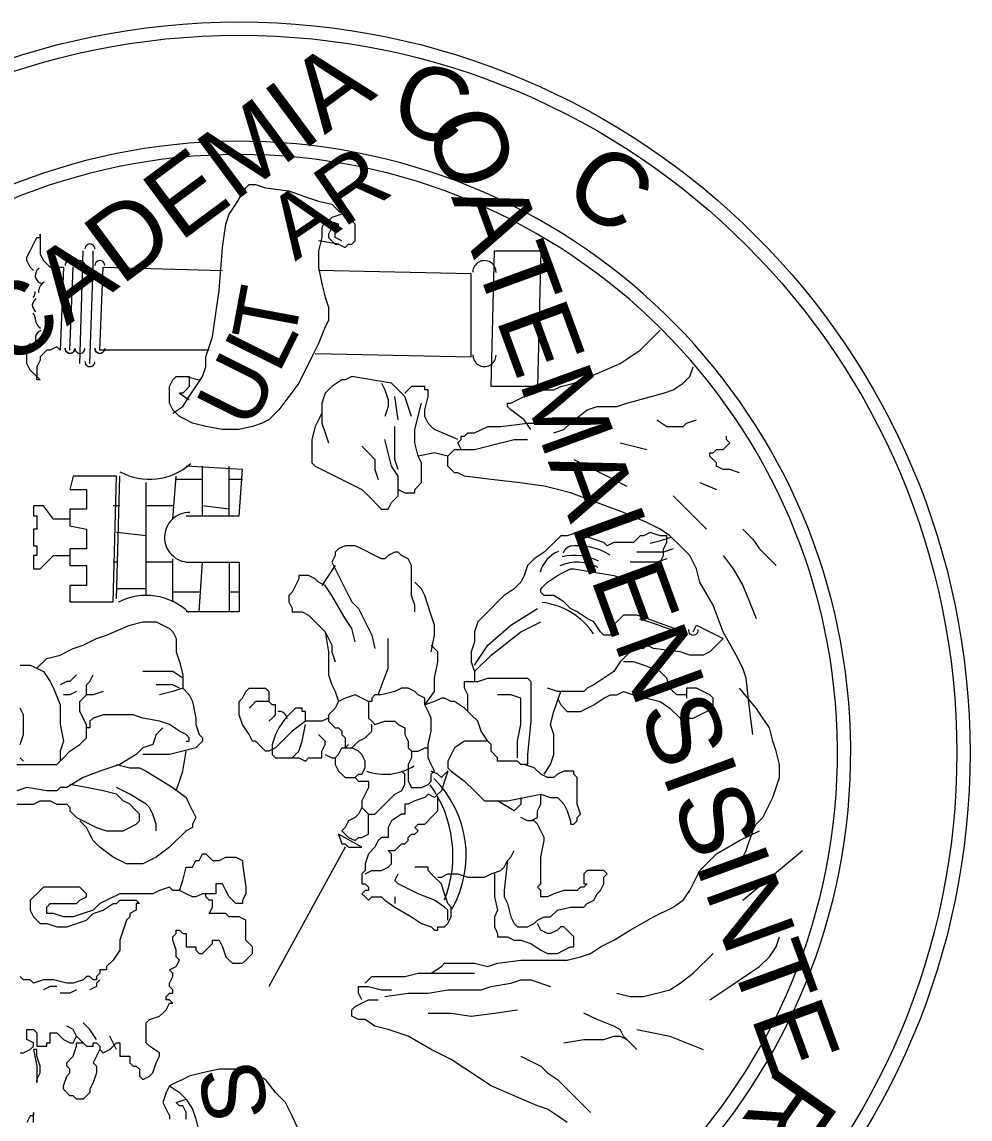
# Model space of a CAD drawing. Header units: millimetres. Extents: x 1.9 to 43.8, y 1.5 to 30.
# Drawn here: x 39.951 to 40.86, y 2.183 to 3.234 of the extents above; entities that cross this region are included whole.
import ezdxf

# ---------------------------------------------------------------- set-up
doc = ezdxf.new("R2010")
doc.units = ezdxf.units.MM
doc.layers.add('PDF_0.2', color=7, linetype='Continuous')
doc.layers.add('PDF_Text', color=7, linetype='Continuous')
doc.styles.add('PDF TimesNewRomanPSMT', font='arial.ttf')

msp = doc.modelspace()

# ---------------------------------------------------------------- linework, layer by layer
at = {"layer": 'PDF_0.2', "lineweight": 9}
for points in [[(40.0959, 2.8597), (40.1054, 2.8661), (40.1117, 2.8756), (40.1181, 2.8851), (40.1244, 2.8947), (40.1276, 2.9042), (40.1276, 2.9137), (40.134, 2.9328), (40.1371, 2.955), (40.1403, 2.9772), (40.1435, 3.0185), (40.1467, 3.0407), (40.1498, 3.0502), (40.1562, 3.0598), (40.1657, 3.0756), (40.1689, 3.0788), (40.1752, 3.0788), (40.1848, 3.0756), (40.207, 3.0725), (40.226, 3.0661), (40.2356, 3.0629), (40.2483, 3.0598), (40.2546, 3.0534), (40.2641, 3.0471)], [(40.2578, 3.0248), (40.2514, 3.028), (40.2514, 3.0312), (40.2514, 3.0344), (40.2546, 3.0375), (40.2546, 3.0407), (40.2514, 3.0407), (40.2483, 3.0375), (40.2451, 3.0312), (40.2451, 3.028), (40.2483, 3.0248), (40.2514, 3.0217), (40.2546, 3.0217), (40.261, 3.0185), (40.2641, 3.0217), (40.2673, 3.0217), (40.2705, 3.0248), (40.2705, 3.0312), (40.2705, 3.0344), (40.2705, 3.0375), (40.2705, 3.0407), (40.2673, 3.0439), (40.2641, 3.0471), (40.261, 3.0502), (40.2578, 3.0502), (40.2483, 3.0471), (40.2451, 3.0439), (40.2419, 3.0439), (40.2387, 3.0375), (40.2387, 3.028), (40.2356, 3.0153), (40.2356, 2.9994), (40.2387, 2.9836), (40.2419, 2.9709), (40.2451, 2.9613), (40.2451, 2.955), (40.2451, 2.9486), (40.2419, 2.9423), (40.2356, 2.9264), (40.2292, 2.9137), (40.2165, 2.8883), (40.207, 2.8756), (40.1975, 2.8629), (40.1879, 2.8534), (40.1816, 2.8502), (40.1721, 2.847), (40.1594, 2.8439), (40.1435, 2.8439), (40.1276, 2.847), (40.1149, 2.8502), (40.1086, 2.8534), (40.1022, 2.8566), (40.0959, 2.8629), (40.0927, 2.8693), (40.0927, 2.8756), (40.0927, 2.8851), (40.0959, 2.8915), (40.099, 2.8947), (40.1022, 2.8947), (40.1054, 2.8947), (40.1117, 2.8947), (40.1117, 2.8915), (40.1117, 2.8883), (40.1117, 2.8851), (40.1086, 2.882), (40.1054, 2.8788), (40.1022, 2.8788), (40.1117, 2.8724)], [(39.9625, 2.9963), (39.9593, 2.9994), (39.9562, 3.0058), (39.9562, 3.009), (39.9593, 3.0153), (39.9625, 3.0217), (39.9657, 3.028), (39.9689, 3.028), (39.9689, 3.0312), (39.9689, 3.028), (39.9689, 3.0217), (39.9689, 3.0153), (39.9689, 3.0121), (39.972, 3.0058), (39.9752, 3.0026), (39.9784, 2.9994), (39.9847, 2.9994), (39.9911, 2.9994), (39.9879, 2.9201), (39.9847, 2.9232), (39.9784, 2.9201), (39.9752, 2.9201), (39.9689, 2.9137), (39.9689, 2.9105), (39.9657, 2.9042), (39.9657, 2.901), (39.9657, 2.8947), (39.9689, 2.8915), (39.9657, 2.8915), (39.9657, 2.8947), (39.9593, 2.901), (39.9562, 2.9074), (39.9562, 2.9137), (39.9562, 2.9169), (39.9562, 2.9232), (39.9593, 2.9264)], [(40.2546, 3.0217), (40.2356, 3.0248)], [(40.007, 2.9074), (40.0101, 3.0153)], [(40.0197, 2.9899), (40.0197, 3.0153)], [(39.9974, 2.9201), (40.0006, 2.9994)], [(40.0165, 2.9074), (40.0197, 2.9994)], [(40.1308, 2.9201), (40.026, 2.9201), (40.0292, 2.9994), (40.1435, 2.9963)], [(40.2324, 2.9169), (40.3816, 2.9137), (40.3816, 2.9931), (40.2356, 2.9963)], [(40.4388, 2.8439), (40.4324, 2.8534), (40.4197, 2.8629), (40.4166, 2.8661), (40.4166, 2.8693), (40.4197, 2.8693), (40.4324, 2.8756), (40.4451, 2.882), (40.4483, 2.882), (40.4547, 2.882), (40.461, 2.882), (40.4674, 2.8851), (40.4801, 2.8883), (40.5023, 2.8978), (40.5245, 2.9074), (40.534, 2.9137), (40.5436, 2.9201), (40.5531, 2.9296), (40.5626, 2.9391)], [(40.461, 2.8407), (40.4705, 2.8439), (40.4769, 2.8502), (40.4928, 2.8629), (40.5023, 2.8661), (40.5118, 2.8661), (40.5213, 2.8661), (40.5309, 2.8693), (40.5658, 2.8788), (40.5753, 2.882), (40.5848, 2.8883), (40.5912, 2.8947), (40.5944, 2.9042)], [(40.1086, 2.8947), (40.1213, 2.8915)], [(40.3245, 2.8566), (40.3213, 2.8661), (40.3181, 2.8756), (40.3118, 2.882), (40.3086, 2.8851), (40.3054, 2.8883), (40.2673, 2.8947), (40.261, 2.8915), (40.2578, 2.8915), (40.2483, 2.8851), (40.2419, 2.8788), (40.2387, 2.8693), (40.2387, 2.8597), (40.2387, 2.8502), (40.2419, 2.8407), (40.2451, 2.8312)], [(40.2959, 2.8883), (40.2991, 2.882), (40.3022, 2.8724), (40.3022, 2.8661), (40.2991, 2.8566)], [(40.3689, 2.8343), (40.3467, 2.8439), (40.3435, 2.847), (40.3404, 2.8502), (40.3372, 2.8566), (40.3372, 2.8629), (40.3404, 2.8756), (40.3404, 2.882), (40.3372, 2.882), (40.3372, 2.8851), (40.334, 2.8851), (40.3308, 2.8851), (40.3245, 2.8851), (40.3213, 2.882), (40.3181, 2.8788)], [(40.3118, 2.8534), (40.3086, 2.8756)], [(40.3118, 2.7867), (40.3181, 2.7835), (40.3213, 2.7835), (40.3245, 2.7835), (40.3276, 2.7835), (40.3276, 2.7867), (40.334, 2.7931), (40.334, 2.7994), (40.334, 2.8058), (40.334, 2.8121), (40.3308, 2.8185), (40.3276, 2.8312), (40.3276, 2.8375), (40.3276, 2.8439), (40.334, 2.8693)], [(40.2387, 2.8597), (40.2324, 2.847), (40.2292, 2.8343), (40.2292, 2.828), (40.2292, 2.8185), (40.2292, 2.8121), (40.2324, 2.8089), (40.2768, 2.7867), (40.2832, 2.7804), (40.2864, 2.7772), (40.2927, 2.7708), (40.2959, 2.7677), (40.2991, 2.7677), (40.3022, 2.7677), (40.3054, 2.774), (40.3118, 2.7804), (40.3118, 2.7867), (40.3118, 2.7931), (40.3118, 2.7994), (40.3054, 2.8089), (40.3022, 2.8216), (40.2991, 2.8343)], [(40.3721, 2.8248), (40.3689, 2.8312), (40.3721, 2.8343), (40.3721, 2.8375), (40.3753, 2.8375), (40.3785, 2.8407), (40.3848, 2.8407), (40.3975, 2.847), (40.4102, 2.847), (40.4356, 2.8502), (40.4483, 2.8502), (40.461, 2.8502)], [(40.5594, 2.8534), (40.569, 2.847), (40.5785, 2.847), (40.5848, 2.847), (40.588, 2.8502), (40.5975, 2.8534)], [(40.3118, 2.8058), (40.3086, 2.8153), (40.3086, 2.8248), (40.3086, 2.8375), (40.3086, 2.847)], [(40.2768, 2.828), (40.2832, 2.8216), (40.2895, 2.8153), (40.2895, 2.8058), (40.2927, 2.7962)], [(40.6515, 2.5518), (40.6483, 2.5772), (40.6452, 2.6057), (40.642, 2.6153), (40.6356, 2.628), (40.6229, 2.6502), (40.6134, 2.6756), (40.6007, 2.6978), (40.5975, 2.7105), (40.5912, 2.7232), (40.5817, 2.7327), (40.5721, 2.7423), (40.5626, 2.7486), (40.5499, 2.755), (40.5277, 2.7645), (40.4769, 2.7835), (40.4642, 2.7867), (40.4515, 2.7899), (40.4261, 2.7931), (40.4007, 2.7962), (40.3753, 2.7994), (40.3689, 2.8026), (40.3658, 2.8026), (40.3626, 2.8058), (40.3594, 2.8089), (40.3594, 2.8121), (40.3594, 2.8153), (40.3594, 2.8185), (40.3626, 2.8216), (40.3658, 2.8248), (40.3721, 2.8248), (40.3785, 2.8248), (40.3848, 2.8248), (40.4102, 2.8312), (40.4229, 2.8343), (40.4356, 2.8343)], [(40.5245, 2.8312), (40.5499, 2.8248)], [(40.6388, 2.8026), (40.6293, 2.8058), (40.6229, 2.8058), (40.6166, 2.8089), (40.6166, 2.8121), (40.6134, 2.8153), (40.6102, 2.8185), (40.6102, 2.8216), (40.6134, 2.8216), (40.6166, 2.8248), (40.6229, 2.8248), (40.6261, 2.828), (40.6293, 2.8312), (40.6261, 2.8343), (40.6261, 2.8375)], [(40.3594, 2.8185), (40.3467, 2.8216), (40.3308, 2.8185)], [(40.1086, 2.7613), (40.1594, 2.7613), (40.1625, 2.8058), (40.1086, 2.8089)], [(40.1244, 2.7613), (40.1244, 2.8089)], [(40.1498, 2.7613), (40.1498, 2.8089)], [(40.4801, 2.8153), (40.5055, 2.8026), (40.5309, 2.7899)], [(40.0419, 2.6819), (40.0451, 2.7994)], [(40.0451, 2.7962), (40.0451, 2.7962)], [(40.0959, 2.7581), (40.099, 2.7994)], [(40.1244, 2.7962), (40.099, 2.7962)], [(40.1625, 2.7962), (40.1498, 2.7962)], [(40.0705, 2.6851), (40.0705, 2.7931)], [(40.6007, 2.7931), (40.6166, 2.7867)], [(40.5753, 2.7804), (40.6071, 2.7486)], [(39.9974, 2.7581), (39.9816, 2.7581), (39.972, 2.7708), (39.9625, 2.7708), (39.9625, 2.7613), (39.9657, 2.7613), (39.9657, 2.7486), (39.9625, 2.7486), (39.9625, 2.7423), (39.9625, 2.7327), (39.9657, 2.7327), (39.9657, 2.7232), (39.9625, 2.7232), (39.9625, 2.7105), (39.9689, 2.7105), (39.9816, 2.7232), (39.9974, 2.7232)], [(40.0451, 2.7708), (40.0387, 2.7708)], [(40.0959, 2.7708), (40.0705, 2.7708)], [(40.1498, 2.7677), (40.1244, 2.7708)], [(40.0705, 2.7423), (40.0419, 2.7454)], [(40.5848, 2.6502), (40.5499, 2.6629), (40.5404, 2.6661), (40.5309, 2.6661), (40.5277, 2.6661), (40.5245, 2.6629), (40.5213, 2.6597), (40.5182, 2.6565), (40.5182, 2.6502), (40.515, 2.647), (40.5118, 2.647), (40.5086, 2.647), (40.5055, 2.6502), (40.4991, 2.6597), (40.4928, 2.6629), (40.4832, 2.6692), (40.4769, 2.6724), (40.4705, 2.6788), (40.461, 2.6851), (40.4515, 2.6851), (40.4483, 2.6883), (40.4483, 2.6915), (40.4515, 2.6946), (40.4547, 2.6978), (40.4642, 2.7042), (40.4705, 2.7073), (40.4769, 2.7105), (40.4801, 2.7105), (40.4991, 2.7073), (40.5182, 2.7042), (40.5277, 2.701), (40.5372, 2.701), (40.5467, 2.7042), (40.5531, 2.7073), (40.5594, 2.7105), (40.5594, 2.7137), (40.5594, 2.7169), (40.5626, 2.7169), (40.5658, 2.7232), (40.5658, 2.7264), (40.5658, 2.7296), (40.569, 2.7359), (40.569, 2.7391), (40.569, 2.7423), (40.5658, 2.7423), (40.5626, 2.7423), (40.5531, 2.7454), (40.5467, 2.7423), (40.5436, 2.7423), (40.5372, 2.7359), (40.5277, 2.7359), (40.5182, 2.7359), (40.5118, 2.7327), (40.5086, 2.7359), (40.4991, 2.7391), (40.4896, 2.7423), (40.4832, 2.7454), (40.4737, 2.7423), (40.4674, 2.7423), (40.4642, 2.7391), (40.4515, 2.7264), (40.442, 2.72), (40.4388, 2.7169), (40.4356, 2.7137), (40.4324, 2.7042), (40.4293, 2.6978), (40.4229, 2.6915), (40.4134, 2.6851), (40.407, 2.6788), (40.4007, 2.6724), (40.3943, 2.6661), (40.388, 2.6597), (40.3848, 2.6502), (40.3848, 2.6407), (40.3816, 2.6311), (40.3816, 2.6216), (40.3848, 2.6121), (40.3848, 2.6026)], [(40.642, 2.7486), (40.6515, 2.7391), (40.6579, 2.7296), (40.6737, 2.7137)], [(40.3276, 2.6692), (40.3276, 2.6756), (40.3245, 2.6851), (40.3245, 2.6978), (40.3245, 2.7073), (40.3245, 2.7137), (40.3213, 2.72), (40.3149, 2.7232), (40.3118, 2.7264), (40.3086, 2.7264), (40.3022, 2.7232), (40.2991, 2.72), (40.2959, 2.72), (40.2895, 2.7232), (40.2768, 2.7296), (40.2705, 2.7327), (40.261, 2.7327), (40.2546, 2.7296), (40.2514, 2.7264), (40.2514, 2.7232), (40.2483, 2.7169), (40.2514, 2.7105), (40.2546, 2.7042), (40.2578, 2.6978), (40.2641, 2.6851), (40.2673, 2.6788), (40.2737, 2.6724), (40.2768, 2.6661), (40.28, 2.6597), (40.2864, 2.647), (40.2895, 2.6343)], [(40.5753, 2.7296), (40.5658, 2.7264), (40.5563, 2.7264), (40.5404, 2.7264)], [(40.6229, 2.7232), (40.6325, 2.7105), (40.642, 2.6946), (40.6483, 2.6788), (40.6547, 2.6629)], [(40.0419, 2.7169), (40.0387, 2.7169)], [(40.0959, 2.7169), (40.0705, 2.7169)], [(40.0959, 2.6788), (40.0959, 2.72)], [(40.1086, 2.7169), (40.1594, 2.7169), (40.1594, 2.6692), (40.1086, 2.6692)], [(40.1213, 2.6692), (40.1244, 2.7169), (40.1498, 2.7169), (40.1498, 2.6692)], [(40.2514, 2.7137), (40.2451, 2.7042), (40.2387, 2.6946)], [(40.569, 2.72), (40.5594, 2.7169), (40.5499, 2.7169), (40.534, 2.7169)], [(40.2705, 2.6407), (40.2673, 2.6534), (40.261, 2.6629), (40.2483, 2.6851), (40.2419, 2.6946), (40.2356, 2.6978), (40.2324, 2.701), (40.226, 2.7042), (40.2197, 2.7042), (40.2165, 2.7042), (40.2165, 2.701), (40.2133, 2.6946), (40.2102, 2.6883), (40.207, 2.6851), (40.207, 2.6788), (40.2102, 2.6724), (40.2102, 2.6692), (40.2133, 2.6692), (40.2197, 2.6692), (40.226, 2.6661), (40.2292, 2.6629), (40.2387, 2.6534), (40.2419, 2.6502), (40.2451, 2.6438), (40.2483, 2.6375), (40.2483, 2.6311), (40.2514, 2.6216)], [(40.0705, 2.6915), (40.0419, 2.6915)], [(40.3435, 2.6311), (40.3467, 2.647), (40.3467, 2.6534), (40.3467, 2.6565), (40.3435, 2.6661), (40.3372, 2.6851), (40.334, 2.6915), (40.3276, 2.6978)], [(40.1213, 2.6883), (40.0959, 2.6883)], [(40.1594, 2.6883), (40.1498, 2.6883)], [(40.3848, 2.6184), (40.3975, 2.6375), (40.4197, 2.6565), (40.4451, 2.6724)], [(39.9657, 2.6153), (39.9752, 2.6248), (39.9879, 2.628), (40.0006, 2.6343), (40.0101, 2.6375), (40.0228, 2.6438), (40.0324, 2.647), (40.0546, 2.6565), (40.0673, 2.6597), (40.08, 2.6597), (40.0863, 2.6565), (40.0927, 2.6534), (40.0959, 2.6502), (40.099, 2.6438), (40.099, 2.6311), (40.1022, 2.6216), (40.1054, 2.6089), (40.1054, 2.5962), (40.1117, 2.5899), (40.1149, 2.5835), (40.1181, 2.5676), (40.1181, 2.5613), (40.1213, 2.5518), (40.1244, 2.5486), (40.1244, 2.5454), (40.1213, 2.5422), (40.1181, 2.5391), (40.1054, 2.5359), (40.0927, 2.5327), (40.0673, 2.5327)], [(40.3848, 2.6121), (40.4007, 2.628), (40.4293, 2.6502), (40.4483, 2.6597)], [(40.2419, 2.6502), (40.2451, 2.6311), (40.2451, 2.6248), (40.2451, 2.6153), (40.2451, 2.6121), (40.2451, 2.6089), (40.2483, 2.5994), (40.2514, 2.593), (40.2546, 2.5835)], [(40.5944, 2.6502), (40.5975, 2.6565), (40.6229, 2.6438), (40.6134, 2.6343), (40.6102, 2.6311), (40.6039, 2.628), (40.5975, 2.628), (40.5912, 2.628), (40.5817, 2.6311), (40.5563, 2.6343), (40.5499, 2.6375), (40.5467, 2.6343), (40.5404, 2.6343), (40.534, 2.6311), (40.5309, 2.628), (40.5245, 2.6216), (40.5182, 2.6121), (40.4991, 2.5994), (40.4928, 2.5962), (40.4896, 2.593), (40.4832, 2.593), (40.4769, 2.593), (40.4705, 2.593), (40.4642, 2.593), (40.4547, 2.5962)], [(40.2927, 2.5899), (40.3022, 2.6153), (40.3022, 2.6438)], [(40.3975, 2.5454), (40.3912, 2.5549), (40.388, 2.5645), (40.3816, 2.5708), (40.3753, 2.5772), (40.3658, 2.5835), (40.3626, 2.5835), (40.3562, 2.5867), (40.3531, 2.5867), (40.3467, 2.5835), (40.3372, 2.5803), (40.3467, 2.593), (40.3467, 2.5994), (40.3467, 2.6057), (40.3499, 2.6216), (40.3499, 2.6311), (40.3467, 2.6343), (40.3435, 2.6375)], [(39.9498, 2.6184), (39.953, 2.6184), (39.9593, 2.6184), (39.9657, 2.6153), (39.972, 2.6121), (39.9784, 2.6026), (39.9816, 2.5962), (39.9879, 2.5803), (39.9879, 2.5708), (39.9879, 2.5613), (39.9911, 2.5454), (39.9879, 2.5359), (39.9879, 2.5264)], [(40.588, 2.5899), (40.5848, 2.5899), (40.5785, 2.5899), (40.5753, 2.593), (40.5721, 2.5962), (40.569, 2.6057), (40.5658, 2.6089), (40.5626, 2.6121), (40.5467, 2.6184), (40.5372, 2.6216), (40.5277, 2.6216)], [(40.0038, 2.6089), (39.9974, 2.6026), (39.9943, 2.6026), (39.9879, 2.5994)], [(40.0292, 2.593), (40.0197, 2.5899), (40.0133, 2.5899), (40.0133, 2.593), (40.0133, 2.5994), (40.0165, 2.6026), (40.0197, 2.6089)], [(40.1054, 2.6057), (40.0959, 2.6121), (40.0736, 2.6121), (40.0673, 2.6121)], [(40.1022, 2.5962), (40.0959, 2.5994), (40.08, 2.5994)], [(40.1054, 2.5962), (40.0959, 2.593), (40.0832, 2.5899)], [(40.2229, 2.5645), (40.2102, 2.5549), (40.2006, 2.5454), (40.1943, 2.5391), (40.1879, 2.5359), (40.1848, 2.5359), (40.1816, 2.5391), (40.1752, 2.5454), (40.1721, 2.5454), (40.1689, 2.5518), (40.1625, 2.5613), (40.1594, 2.5708), (40.1594, 2.5835), (40.1625, 2.5867), (40.1657, 2.593), (40.1689, 2.5962), (40.1752, 2.5962), (40.1784, 2.5962), (40.1816, 2.5962), (40.1848, 2.5962), (40.1879, 2.593), (40.1879, 2.5899), (40.1879, 2.5835)], [(40.3785, 2.574), (40.3785, 2.5899), (40.3753, 2.5962), (40.3753, 2.6026), (40.3785, 2.6026), (40.3848, 2.6026), (40.388, 2.6026), (40.3975, 2.6057), (40.4134, 2.6057), (40.4293, 2.6057), (40.4324, 2.6057), (40.4356, 2.6057), (40.4388, 2.6026), (40.4388, 2.5962), (40.4388, 2.5803), (40.4388, 2.5645), (40.4356, 2.5327), (40.4356, 2.5232), (40.4293, 2.5232), (40.4261, 2.5264), (40.4197, 2.5264), (40.4166, 2.5264), (40.4102, 2.5264), (40.407, 2.5264), (40.407, 2.5295), (40.4007, 2.5359), (40.4007, 2.5422), (40.3975, 2.5454), (40.3943, 2.5454), (40.3912, 2.5454), (40.3816, 2.5454), (40.3753, 2.5454), (40.3658, 2.5391), (40.3626, 2.5327), (40.3594, 2.5264), (40.3594, 2.52), (40.3626, 2.5168), (40.3753, 2.5073), (40.3848, 2.4978), (40.3912, 2.4914), (40.3943, 2.4883), (40.4007, 2.4883), (40.4166, 2.4883), (40.4324, 2.4914), (40.4483, 2.4946), (40.4578, 2.4914), (40.4642, 2.4914), (40.4674, 2.4883), (40.4705, 2.4851), (40.4737, 2.4787), (40.4769, 2.4692), (40.4769, 2.466), (40.4801, 2.466), (40.4832, 2.4692), (40.4832, 2.4724), (40.4864, 2.4756), (40.4832, 2.4851), (40.4832, 2.4946), (40.4832, 2.501), (40.4832, 2.5105), (40.4801, 2.5137), (40.4801, 2.5168), (40.4737, 2.5168), (40.4705, 2.5168), (40.4642, 2.5137), (40.461, 2.5105), (40.4547, 2.5105), (40.4483, 2.5137), (40.442, 2.52), (40.4324, 2.5232)], [(40.4642, 2.5867), (40.4674, 2.5803), (40.4737, 2.574), (40.4801, 2.574), (40.4864, 2.574), (40.4928, 2.5772), (40.4991, 2.5803), (40.5086, 2.5867), (40.515, 2.5899), (40.5213, 2.5899), (40.5277, 2.593), (40.5372, 2.5899), (40.5499, 2.5867), (40.5626, 2.5835), (40.5721, 2.5772), (40.5817, 2.5676), (40.588, 2.5676), (40.5944, 2.5676), (40.6007, 2.5708), (40.6071, 2.574), (40.6134, 2.5772), (40.6134, 2.5803), (40.6134, 2.5835), (40.6134, 2.5867), (40.6102, 2.5899), (40.6039, 2.593), (40.5975, 2.5962), (40.5944, 2.5962), (40.5912, 2.5962), (40.588, 2.5962), (40.588, 2.593), (40.588, 2.5867)], [(40.6388, 2.4311), (40.6388, 2.4279), (40.642, 2.4343), (40.6452, 2.4406), (40.6515, 2.4597), (40.6547, 2.466), (40.661, 2.4724), (40.6642, 2.4787), (40.6674, 2.4851), (40.6706, 2.4914), (40.6737, 2.501), (40.6769, 2.5105), (40.6769, 2.5232), (40.6737, 2.5359), (40.6706, 2.5454), (40.6674, 2.5581), (40.661, 2.5676), (40.6547, 2.5772), (40.6388, 2.5962)], [(40.0038, 2.593), (39.9974, 2.5899), (39.9911, 2.5899)], [(40.1086, 2.5454), (40.1117, 2.5454), (40.1117, 2.5486), (40.1086, 2.5518), (40.1022, 2.5549), (40.0927, 2.5613), (40.0832, 2.5645), (40.0673, 2.5676), (40.0578, 2.5708), (40.0482, 2.5708), (40.0387, 2.5708), (40.0292, 2.5708), (40.0197, 2.5676), (40.0165, 2.5645), (40.0165, 2.5613), (40.0165, 2.5581), (40.0133, 2.5581), (40.0133, 2.5613), (40.007, 2.574), (40.007, 2.5803), (40.007, 2.5835), (40.0101, 2.5867), (40.0133, 2.5899)], [(40.2832, 2.5835), (40.2768, 2.5867), (40.2705, 2.5899), (40.261, 2.5867), (40.2546, 2.5835), (40.2514, 2.5772), (40.2451, 2.5708), (40.2451, 2.5676), (40.2451, 2.5645), (40.2483, 2.5613), (40.2514, 2.5581), (40.2546, 2.5581), (40.2578, 2.5549), (40.2578, 2.5518), (40.261, 2.5486), (40.261, 2.5391), (40.2641, 2.5391), (40.2673, 2.5391), (40.2737, 2.5454), (40.28, 2.5486), (40.2864, 2.5549), (40.2864, 2.5581), (40.2864, 2.5613)], [(40.4261, 2.5295), (40.4261, 2.5422), (40.4261, 2.5454), (40.4293, 2.5613), (40.4293, 2.574), (40.4293, 2.5867), (40.4197, 2.5899), (40.407, 2.5899)], [(40.4515, 2.5137), (40.4578, 2.5232), (40.461, 2.5327), (40.461, 2.5422), (40.461, 2.5518), (40.4578, 2.5613), (40.461, 2.574), (40.4674, 2.593)], [(39.9498, 2.5422), (39.953, 2.5518), (39.953, 2.5613), (39.953, 2.5708), (39.9498, 2.5772)], [(40.1879, 2.5645), (40.1911, 2.5676), (40.1943, 2.5708), (40.1943, 2.574), (40.1943, 2.5772), (40.1943, 2.5803), (40.1911, 2.5803), (40.1879, 2.5835), (40.1816, 2.5835), (40.1752, 2.5835), (40.1721, 2.5803), (40.1689, 2.5772)], [(40.2451, 2.5676), (40.2387, 2.5645), (40.226, 2.5645), (40.2229, 2.5645), (40.2229, 2.5676), (40.2229, 2.574), (40.2197, 2.574), (40.2197, 2.5772), (40.2133, 2.5772), (40.2102, 2.574), (40.2038, 2.5676), (40.1975, 2.5581), (40.1943, 2.5518), (40.1911, 2.5422), (40.1911, 2.5391), (40.1911, 2.5327), (40.1943, 2.5295), (40.2006, 2.5295), (40.2038, 2.5295), (40.2102, 2.5295), (40.2133, 2.5327), (40.2165, 2.5359), (40.2197, 2.5454), (40.2229, 2.5613)], [(40.0863, 2.5581), (40.08, 2.5518), (40.0768, 2.5422), (40.0673, 2.5391), (40.0609, 2.5327), (40.0451, 2.5232), (40.026, 2.5168), (40.0101, 2.5105), (39.9943, 2.501), (39.9879, 2.501), (39.9847, 2.4978), (39.9752, 2.4978), (39.9562, 2.501), (39.9466, 2.4978)], [(39.9466, 2.5232), (39.9562, 2.5232), (39.9657, 2.5232), (39.9752, 2.5232), (39.9847, 2.5232), (39.9879, 2.5264), (39.9911, 2.5295), (39.9974, 2.5359), (40.007, 2.5422), (40.0101, 2.5454), (40.0133, 2.5486), (40.0133, 2.5518), (40.0133, 2.5581)], [(40.2102, 2.5295), (40.2165, 2.5295), (40.2229, 2.5264), (40.226, 2.5295), (40.2292, 2.5295), (40.2356, 2.5295), (40.2387, 2.5295), (40.2387, 2.5327), (40.2387, 2.5359), (40.2419, 2.5422), (40.2419, 2.5454), (40.2387, 2.5486), (40.2356, 2.5518)], [(40.099, 2.4978), (40.1022, 2.5073), (40.1054, 2.5168), (40.1086, 2.5359)], [(40.2419, 2.5327), (40.2483, 2.5295), (40.2514, 2.5295), (40.2546, 2.5327), (40.2578, 2.5391), (40.261, 2.5391), (40.2641, 2.5422)], [(40.2514, 2.5295), (40.2514, 2.5232), (40.2546, 2.5168), (40.2578, 2.5137), (40.261, 2.5105), (40.2641, 2.5105), (40.2705, 2.5105), (40.2737, 2.5137), (40.2768, 2.5137), (40.28, 2.52), (40.28, 2.5232), (40.28, 2.5264), (40.2768, 2.5327), (40.2737, 2.5359), (40.2673, 2.5391)], [(40.3245, 2.5359), (40.3245, 2.5295), (40.3213, 2.5232), (40.3213, 2.5137), (40.3213, 2.5073), (40.3245, 2.501), (40.3276, 2.501), (40.334, 2.501), (40.3404, 2.5041), (40.3435, 2.5073), (40.3435, 2.5137), (40.3467, 2.5168), (40.3435, 2.5232), (40.3404, 2.5295), (40.3404, 2.5327), (40.3404, 2.5391)], [(39.953, 2.5264), (39.9498, 2.5295)], [(40.0419, 2.5232), (40.0546, 2.52), (40.0641, 2.52), (40.0705, 2.5168), (40.0959, 2.501), (40.1086, 2.4914), (40.1117, 2.4851), (40.1149, 2.4787), (40.1181, 2.4724), (40.1149, 2.466), (40.1149, 2.4629), (40.1086, 2.4597), (40.1022, 2.4533), (40.099, 2.4502), (40.0927, 2.4438), (40.08, 2.4343), (40.0736, 2.4311), (40.0673, 2.4279), (40.0578, 2.4279), (40.0514, 2.4279), (40.0451, 2.4311), (40.0387, 2.4343), (40.026, 2.4438), (40.0197, 2.4502), (40.0165, 2.4565), (40.0133, 2.4629), (40.007, 2.4692)], [(40.2705, 2.5105), (40.2737, 2.5073), (40.2768, 2.5073), (40.28, 2.5073), (40.2832, 2.5073), (40.2832, 2.5041), (40.2832, 2.501), (40.28, 2.4946), (40.2768, 2.4883), (40.2768, 2.4851), (40.2768, 2.4819), (40.28, 2.4787), (40.2832, 2.4756), (40.2864, 2.4756), (40.2895, 2.4756), (40.3086, 2.4946), (40.3149, 2.4978), (40.3181, 2.5041), (40.3181, 2.5073), (40.3181, 2.5105), (40.3181, 2.5137), (40.3149, 2.5168)], [(40.3594, 2.5168), (40.3562, 2.5073), (40.3531, 2.4978), (40.3499, 2.4946), (40.3467, 2.4914), (40.3404, 2.4946), (40.3372, 2.4914), (40.3276, 2.4883), (40.3213, 2.4851), (40.3181, 2.4851), (40.3181, 2.4819), (40.3181, 2.4787), (40.3181, 2.4756), (40.3149, 2.4756), (40.3054, 2.4692), (40.3022, 2.4629), (40.3022, 2.4597), (40.3022, 2.4565), (40.3022, 2.4533), (40.2959, 2.4533), (40.2927, 2.4502), (40.2895, 2.4438), (40.2832, 2.4374), (40.28, 2.4279), (40.28, 2.4216), (40.2768, 2.4184), (40.2768, 2.412), (40.2768, 2.4089), (40.28, 2.4089), (40.2832, 2.4057), (40.2832, 2.4025), (40.28, 2.4025), (40.2768, 2.3993), (40.28, 2.3962), (40.2832, 2.393), (40.2864, 2.3962), (40.2895, 2.3962), (40.2959, 2.3962), (40.2991, 2.393), (40.3086, 2.3866), (40.3245, 2.3771), (40.334, 2.3708), (40.3435, 2.3676), (40.3467, 2.3644), (40.3499, 2.3644), (40.3499, 2.3676), (40.3562, 2.3676), (40.3594, 2.3708), (40.3626, 2.3771), (40.3626, 2.3803), (40.3626, 2.3866), (40.3594, 2.3898), (40.3562, 2.3993), (40.3531, 2.4089), (40.3467, 2.4152), (40.3435, 2.4184), (40.3404, 2.4216), (40.3404, 2.4247), (40.3372, 2.4247), (40.334, 2.4247), (40.3276, 2.4247)], [(39.9466, 2.4851), (39.9562, 2.4851), (39.9625, 2.4851), (39.9689, 2.4883), (39.9784, 2.4883), (39.9847, 2.4851), (39.9943, 2.4851), (39.9974, 2.4819), (39.9974, 2.4787), (40.0038, 2.4724), (40.0101, 2.4692), (40.0228, 2.4629), (40.0324, 2.4597), (40.0387, 2.4597), (40.0482, 2.4597), (40.0546, 2.4629), (40.0609, 2.466), (40.0641, 2.4692), (40.0641, 2.4724), (40.0641, 2.4756), (40.0609, 2.4787), (40.0546, 2.4851), (40.0482, 2.4883), (40.0419, 2.4946), (40.0292, 2.4978), (40.0133, 2.501), (39.9974, 2.5041)], [(40.08, 2.4597), (40.08, 2.466), (40.0768, 2.4756), (40.0736, 2.4819), (40.0705, 2.4851), (40.0546, 2.4946), (40.0419, 2.501)], [(40.28, 2.4184), (40.2864, 2.4216), (40.2959, 2.4216), (40.3022, 2.4247), (40.3054, 2.4279), (40.3054, 2.4311), (40.3054, 2.4374), (40.3022, 2.4406), (40.3054, 2.4406), (40.3086, 2.4406), (40.3118, 2.4438), (40.3149, 2.447), (40.3181, 2.447), (40.3213, 2.4502), (40.3213, 2.4533), (40.3245, 2.4565), (40.3276, 2.4565), (40.3308, 2.4597), (40.3276, 2.4629), (40.3308, 2.466), (40.334, 2.466), (40.3372, 2.466), (40.3404, 2.4692), (40.3435, 2.4724), (40.3467, 2.4756), (40.3499, 2.4787), (40.3499, 2.4851), (40.3499, 2.4914)], [(40.4293, 2.4914), (40.4293, 2.4851), (40.4229, 2.4787), (40.407, 2.4883)], [(40.4388, 2.4692), (40.4451, 2.4724), (40.4451, 2.4787), (40.4483, 2.4851), (40.4483, 2.4883), (40.4483, 2.4946)], [(40.2768, 2.4819), (40.2737, 2.4756), (40.2705, 2.4724), (40.2641, 2.4692), (40.261, 2.4629), (40.2578, 2.4597), (40.261, 2.4565), (40.2641, 2.4533), (40.2705, 2.4502), (40.2737, 2.4533), (40.2768, 2.4533), (40.2832, 2.4565), (40.2832, 2.4597), (40.2832, 2.466), (40.2832, 2.4756)], [(40.4166, 2.4311), (40.4134, 2.4025), (40.4134, 2.3962), (40.4166, 2.3898), (40.4197, 2.3771), (40.4229, 2.3708), (40.4261, 2.3676), (40.4293, 2.3676), (40.4324, 2.3676), (40.4356, 2.3676), (40.442, 2.3708), (40.4451, 2.3739), (40.4515, 2.3771), (40.4578, 2.3771), (40.4642, 2.3835), (40.4769, 2.3866), (40.4896, 2.3866), (40.4928, 2.3898), (40.4991, 2.393), (40.5023, 2.3993), (40.5055, 2.4025), (40.5086, 2.4089), (40.5086, 2.4152), (40.5118, 2.4184), (40.5086, 2.4216), (40.5055, 2.4216), (40.5023, 2.4216), (40.4959, 2.4216), (40.4928, 2.4216), (40.4896, 2.4184), (40.4896, 2.4152), (40.4896, 2.412), (40.4896, 2.4089), (40.4928, 2.4089), (40.4896, 2.4057), (40.4864, 2.4057), (40.4832, 2.4025), (40.4769, 2.4025), (40.4705, 2.4025), (40.461, 2.3993), (40.4547, 2.3962), (40.4483, 2.3962), (40.4483, 2.4025), (40.4451, 2.4057), (40.4483, 2.4089), (40.4483, 2.4184), (40.4483, 2.4343), (40.4515, 2.4502), (40.4515, 2.4533), (40.4483, 2.4597), (40.4451, 2.466), (40.442, 2.4692), (40.4356, 2.4692), (40.4293, 2.4724)], [(40.3435, 2.3231), (40.3531, 2.3295), (40.3562, 2.3327), (40.3626, 2.3327), (40.3721, 2.3327), (40.3848, 2.3327), (40.3975, 2.3295), (40.407, 2.3327), (40.4293, 2.3358), (40.4515, 2.3358), (40.4737, 2.3358), (40.4864, 2.339), (40.4959, 2.3422), (40.5055, 2.3485), (40.5182, 2.3549), (40.534, 2.3644), (40.5563, 2.3771), (40.5753, 2.3866), (40.5848, 2.393), (40.5912, 2.4025), (40.6007, 2.4216), (40.6102, 2.4311), (40.6166, 2.4374), (40.6388, 2.4502), (40.6579, 2.4597)], [(40.261, 2.4438), (40.1879, 2.3104)], [(40.3499, 2.4152), (40.3531, 2.4152), (40.3594, 2.4184), (40.3689, 2.4184), (40.3785, 2.4152), (40.3912, 2.4152), (40.3943, 2.4152), (40.4007, 2.4184), (40.4102, 2.4216), (40.4134, 2.4247), (40.4166, 2.4311), (40.4197, 2.4343), (40.4229, 2.4406)], [(40.642, 2.393), (40.6991, 2.4406)], [(40.1022, 2.4025), (40.1054, 2.412), (40.1086, 2.4247), (40.1149, 2.4247), (40.1181, 2.4311), (40.1213, 2.4311), (40.1244, 2.4374), (40.1276, 2.4374), (40.1308, 2.4343), (40.134, 2.4311), (40.1403, 2.4311), (40.1467, 2.4343), (40.1498, 2.4343), (40.1562, 2.4343), (40.1625, 2.4311), (40.1625, 2.4279), (40.1657, 2.4057), (40.1657, 2.3993), (40.1625, 2.393), (40.1625, 2.3898), (40.1594, 2.3898), (40.1562, 2.3898), (40.153, 2.393), (40.1498, 2.3962), (40.1467, 2.4025), (40.1435, 2.4089), (40.1403, 2.4089), (40.1371, 2.4089), (40.1371, 2.4057), (40.1371, 2.3993), (40.134, 2.3993), (40.1308, 2.3993), (40.1244, 2.3993)], [(40.3594, 2.3739), (40.3594, 2.3835), (40.3562, 2.3866), (40.3467, 2.393), (40.3308, 2.3993), (40.3118, 2.4089), (40.3086, 2.412), (40.3118, 2.4184)], [(40.4039, 2.4184), (40.4039, 2.4057), (40.4039, 2.3962), (40.407, 2.3835), (40.4039, 2.3771), (40.4039, 2.3708), (40.4039, 2.3676), (40.407, 2.3612), (40.407, 2.3581), (40.4102, 2.3581), (40.4166, 2.3581), (40.4229, 2.3549), (40.4293, 2.3549), (40.4388, 2.3517), (40.4483, 2.3454), (40.4547, 2.3422), (40.461, 2.3422), (40.4642, 2.3422), (40.4705, 2.3454), (40.4769, 2.3485), (40.4801, 2.3485), (40.4801, 2.3517), (40.4801, 2.3549), (40.4801, 2.3581), (40.4737, 2.3644), (40.4705, 2.3676), (40.4674, 2.3676), (40.4642, 2.3644), (40.4578, 2.3612), (40.4547, 2.3612), (40.4483, 2.3644), (40.4451, 2.3708)], [(39.9498, 2.2469), (39.953, 2.2469), (39.9593, 2.2501), (39.9625, 2.2533), (39.9625, 2.2565), (39.9562, 2.2596), (39.9562, 2.2628), (39.9562, 2.266), (39.9562, 2.2692), (39.9593, 2.2692), (39.9625, 2.2692), (39.9657, 2.266), (39.9657, 2.2628), (39.9657, 2.2565), (39.9657, 2.2533), (39.9689, 2.2533), (39.9752, 2.2533), (39.9752, 2.2565), (39.9784, 2.2565), (39.9784, 2.2628), (39.9784, 2.266), (39.9816, 2.266), (39.9847, 2.266), (39.9879, 2.2628), (39.9911, 2.2596), (39.9974, 2.2565), (40.0006, 2.2565), (40.0038, 2.2628), (40.007, 2.2596), (40.0101, 2.2565), (40.0133, 2.2533), (40.0165, 2.2533), (40.0197, 2.2533), (40.0197, 2.2565), (40.0228, 2.2565), (40.026, 2.2533), (40.026, 2.2501), (40.0292, 2.2469), (40.0355, 2.2501), (40.0387, 2.2533), (40.0419, 2.2565), (40.0451, 2.2565), (40.0451, 2.2533), (40.0451, 2.2501), (40.0451, 2.2469), (40.0451, 2.2438), (40.0482, 2.2438), (40.0514, 2.2438), (40.0546, 2.2438), (40.0546, 2.2406), (40.0546, 2.2374), (40.0578, 2.2342), (40.0609, 2.2342), (40.0641, 2.2311), (40.0641, 2.2247), (40.0673, 2.2215), (40.0736, 2.2247), (40.0768, 2.2279), (40.08, 2.2374), (40.0832, 2.2438), (40.0832, 2.2469), (40.0736, 2.2533), (40.0705, 2.2565), (40.0705, 2.2596), (40.0705, 2.2692), (40.0705, 2.2755), (40.0736, 2.2787), (40.0832, 2.2819), (40.0863, 2.285), (40.0895, 2.2882), (40.0927, 2.2946), (40.0959, 2.2946), (40.0927, 2.2977), (40.0895, 2.2977), (40.0895, 2.3009), (40.0927, 2.3041), (40.0959, 2.3041), (40.0959, 2.3073), (40.0927, 2.3104), (40.0927, 2.3136), (40.0959, 2.32), (40.0959, 2.3231), (40.0927, 2.3263), (40.099, 2.3295), (40.1022, 2.3358), (40.099, 2.339), (40.099, 2.3454), (40.0959, 2.3549), (40.0959, 2.3581), (40.099, 2.3612), (40.099, 2.3644), (40.1022, 2.3644), (40.1054, 2.3612), (40.1086, 2.3612), (40.1086, 2.3581), (40.1086, 2.3549), (40.1086, 2.3485), (40.1117, 2.3485), (40.1181, 2.3485), (40.1181, 2.3454), (40.1213, 2.3422), (40.1244, 2.3422), (40.1276, 2.3454), (40.1308, 2.3485), (40.134, 2.3517), (40.134, 2.3549), (40.1371, 2.3549), (40.1403, 2.3549), (40.1435, 2.3485), (40.1467, 2.339), (40.1498, 2.3358), (40.153, 2.3327), (40.1562, 2.3327), (40.1625, 2.3327), (40.1657, 2.3358), (40.1689, 2.339), (40.1721, 2.3422), (40.1721, 2.3454), (40.1721, 2.3485), (40.1689, 2.3517), (40.1657, 2.3549), (40.1657, 2.3676), (40.1657, 2.3708), (40.1657, 2.3739), (40.1594, 2.3771), (40.1562, 2.3771), (40.1498, 2.3771), (40.1467, 2.3803), (40.1403, 2.3803), (40.1371, 2.3803), (40.1308, 2.3803), (40.134, 2.3866), (40.134, 2.3898), (40.134, 2.393), (40.1308, 2.393), (40.1276, 2.3962), (40.1276, 2.3993), (40.1244, 2.3993), (40.1181, 2.3962), (40.1149, 2.3962), (40.1086, 2.3993), (40.1022, 2.4025), (40.0959, 2.4025), (40.0927, 2.4057), (40.0832, 2.4025), (40.0768, 2.3993), (40.0736, 2.3993), (40.0641, 2.3993), (40.0546, 2.3993), (40.0451, 2.3993), (40.026, 2.3898), (40.0197, 2.3835), (40.0101, 2.3803), (40.0006, 2.3771), (39.9911, 2.3771), (39.9816, 2.3803), (39.9752, 2.3803), (39.9752, 2.3835), (39.9752, 2.3866), (39.9784, 2.3898), (39.9847, 2.3898), (39.9879, 2.3898), (39.9943, 2.3898), (40.0038, 2.3898), (40.007, 2.393), (40.0133, 2.3962), (40.0133, 2.3993), (40.0101, 2.4025), (40.007, 2.4057), (40.0006, 2.4057), (39.9911, 2.4057), (39.9816, 2.4057), (39.972, 2.4057), (39.9689, 2.4025), (39.9657, 2.3993), (39.9625, 2.3962), (39.9593, 2.393), (39.9593, 2.3866), (39.9593, 2.3835), (39.9625, 2.3771), (39.9657, 2.3739), (39.9689, 2.3708), (39.9752, 2.3708), (39.9847, 2.3676), (39.9943, 2.3676), (40.0133, 2.3739), (40.0197, 2.3803), (40.0292, 2.3835), (40.0387, 2.3898), (40.0419, 2.3898), (40.0451, 2.393), (40.0546, 2.393), (40.0609, 2.393), (40.0641, 2.3898), (40.0609, 2.3898), (40.0609, 2.3835), (40.0546, 2.3803), (40.0546, 2.3771), (40.0514, 2.3739), (40.0451, 2.3549), (40.0451, 2.3454), (40.0387, 2.3358), (40.0324, 2.3295), (40.0324, 2.3263), (40.0292, 2.3263), (40.026, 2.3263), (40.026, 2.3231), (40.0228, 2.32), (40.0228, 2.3168), (40.0197, 2.3168), (40.0165, 2.32), (40.0133, 2.32), (40.0101, 2.3168), (40.0006, 2.3136), (39.9974, 2.3136), (39.9943, 2.3136), (39.9816, 2.3168), (39.972, 2.3168), (39.9625, 2.3136), (39.9593, 2.3168), (39.953, 2.3168), (39.9498, 2.32)], [(40.3086, 2.3962), (40.3086, 2.393), (40.3086, 2.3898)], [(40.6102, 2.2977), (40.6293, 2.3104), (40.6483, 2.3231), (40.6579, 2.3295), (40.6674, 2.339), (40.6737, 2.3485), (40.6769, 2.3581)], [(40.5213, 2.3041), (40.534, 2.3009), (40.5467, 2.3009), (40.5594, 2.3041), (40.5721, 2.3073), (40.5817, 2.3136), (40.5944, 2.3231), (40.6134, 2.3422)], [(40.28, 2.3136), (40.2832, 2.3168), (40.2864, 2.32), (40.2895, 2.32), (40.3054, 2.32), (40.3181, 2.32), (40.3308, 2.3231), (40.3594, 2.3231), (40.3848, 2.3231)], [(40.026, 2.3168), (40.0228, 2.3136), (40.0228, 2.3104), (40.0165, 2.3073)], [(40.2991, 2.3009), (40.3213, 2.3041), (40.3404, 2.3041), (40.3594, 2.3073), (40.3785, 2.3073), (40.3912, 2.3073), (40.4007, 2.3104), (40.4197, 2.3136), (40.4293, 2.3168), (40.4388, 2.3168), (40.4578, 2.3104)], [(39.9847, 2.3104), (39.9784, 2.3104), (39.972, 2.3073)], [(40.0038, 2.3073), (39.9974, 2.3041), (39.9879, 2.3041)], [(40.2768, 2.2977), (40.2737, 2.3041), (40.2737, 2.3073), (40.2737, 2.3104), (40.2768, 2.3104), (40.28, 2.3104), (40.2832, 2.3104), (40.2959, 2.3073), (40.3054, 2.3073)], [(40.4737, 2.1803), (40.4642, 2.1866), (40.4547, 2.193), (40.4451, 2.1961), (40.4229, 2.2057), (40.4007, 2.2152), (40.3626, 2.2406), (40.3435, 2.2501), (40.3213, 2.2628), (40.3118, 2.266), (40.3022, 2.2692), (40.2895, 2.2723), (40.28, 2.2787), (40.2737, 2.2787), (40.2673, 2.2819), (40.2673, 2.285), (40.2673, 2.2882), (40.2705, 2.2914), (40.2768, 2.2946), (40.2832, 2.2977), (40.2864, 2.2977), (40.2927, 2.2977)], [(40.3404, 2.285), (40.3626, 2.285), (40.3816, 2.2819), (40.4039, 2.285), (40.4261, 2.2882)], [(40.4705, 2.2565), (40.4896, 2.2596), (40.5086, 2.2596), (40.5182, 2.2628), (40.5245, 2.2628), (40.5309, 2.2596), (40.534, 2.2565), (40.5404, 2.2501), (40.5277, 2.2628), (40.5245, 2.2692), (40.5182, 2.2723), (40.5023, 2.2787), (40.4896, 2.285)], [(40.0038, 2.2628), (40.0006, 2.2692), (39.9943, 2.2723)], [(40.0228, 2.2596), (40.0165, 2.2692), (40.0101, 2.2755)], [(40.0419, 2.2501), (40.0387, 2.2565), (40.0355, 2.2628)], [(40.5404, 2.2692), (40.5563, 2.266), (40.5721, 2.2628), (40.588, 2.2565), (40.6039, 2.2501)], [(40.026, 2.2501), (40.0228, 2.2438), (40.0197, 2.2374), (40.0228, 2.2342), (40.0228, 2.2311), (40.0228, 2.2279), (40.0197, 2.2184), (40.0165, 2.212), (40.0165, 2.2088), (40.0133, 2.2057), (40.0101, 2.2025), (40.007, 2.2025), (40.0038, 2.2025), (40.0006, 2.2057), (39.9974, 2.2057), (39.9943, 2.2088), (39.9911, 2.212), (39.9911, 2.2152), (39.9943, 2.2247), (39.9974, 2.2279), (39.9974, 2.2311), (39.9943, 2.2342), (39.9943, 2.2374), (40.0006, 2.2438), (40.0038, 2.2533), (40.0038, 2.2565), (40.0101, 2.2565)], [(40.4293, 2.2438), (40.4483, 2.2342), (40.4547, 2.2279), (40.4642, 2.2215), (40.4801, 2.2057), (40.4959, 2.1898)], [(40.2229, 2.158), (40.2102, 2.1866), (40.2038, 2.1993), (40.1943, 2.2088), (40.1848, 2.2215), (40.1784, 2.2247), (40.1721, 2.2279), (40.1562, 2.2311), (40.1403, 2.2311), (40.1244, 2.2279), (40.1117, 2.2247), (40.1054, 2.2215), (40.099, 2.2184), (40.0927, 2.2152), (40.0895, 2.2088), (40.0863, 2.1993), (40.0895, 2.193), (40.0927, 2.1866), (40.0927, 2.1834)], [(40.0927, 2.2152), (40.1022, 2.2088), (40.1086, 2.2025), (40.1149, 2.193), (40.1181, 2.1834), (40.1213, 2.1707), (40.1244, 2.1612), (40.1276, 2.1422), (40.1308, 2.1199), (40.134, 2.0977), (40.134, 2.0564), (40.1371, 2.0342), (40.1403, 2.0247), (40.1467, 2.0152), (40.1562, 1.9961), (40.1594, 1.9929), (40.1657, 1.9929), (40.1752, 1.9961), (40.1975, 2.0025), (40.2165, 2.0056), (40.226, 2.0088), (40.2356, 2.012), (40.2451, 2.0152), (40.2546, 2.0215)], [(40.1086, 2.1834), (40.1086, 2.1866), (40.1086, 2.1898), (40.1054, 2.1961), (40.1022, 2.1961), (40.099, 2.1993), (40.1086, 2.2025)], [(39.9625, 2.1803), (39.9625, 2.1866), (39.9625, 2.1898), (39.9625, 2.1866), (39.9593, 2.1866), (39.9562, 2.1803)]]:
    msp.add_lwpolyline(points, dxfattribs=at)
at = {"layer": 'PDF_0.2', "lineweight": 18}
for points in [[(40.2546, 3.0407), (40.2451, 3.0439)], [(40.3594, 2.5168), (40.3562, 2.5137), (40.3531, 2.5105), (40.3499, 2.5137), (40.3435, 2.5168)]]:
    msp.add_lwpolyline(points, dxfattribs=at)
at = {"layer": 'PDF_0.2', "lineweight": 9}
for points in [[(40.0118, 3.001, 1.000002), (40.0022, 3.001, 1.000002), (39.9927, 3.0012)], [(39.9647, 2.9694, 0.128864), (39.9612, 2.9634, 0.128864), (39.9643, 2.9569)], [(40.1122, 2.7645, 0.414214), (40.088, 2.7411, 0.414214), (40.1114, 2.7169)]]:
    msp.add_lwpolyline(points, format="xyb", dxfattribs=at)
for points in [[(40.4007, 2.8851), (40.4039, 3.0153), (40.4483, 3.0153), (40.4451, 2.8851)], [(40.0387, 2.6788), (40.0419, 2.7994), (40.0006, 2.7994), (39.9974, 2.7867), (40.0133, 2.7867), (40.0133, 2.7677), (39.9974, 2.7677), (39.9974, 2.7518), (40.0133, 2.7486), (40.0133, 2.7391), (40.0133, 2.7296), (39.9974, 2.7296), (39.9974, 2.7137), (40.0133, 2.7137), (40.0133, 2.6946), (39.9974, 2.6946), (39.9974, 2.6788)], [(40.3372, 2.5803), (40.3372, 2.5867), (40.3308, 2.5899), (40.3276, 2.593), (40.3213, 2.5962), (40.3149, 2.5962), (40.3086, 2.593), (40.2959, 2.5899), (40.2895, 2.5899), (40.2864, 2.5867), (40.2864, 2.5835), (40.2832, 2.5835), (40.2832, 2.5803), (40.2832, 2.574), (40.2832, 2.5676), (40.2864, 2.5645), (40.2895, 2.5613), (40.2991, 2.5645), (40.3054, 2.5645), (40.3086, 2.5645), (40.3118, 2.5613), (40.3181, 2.5581), (40.3181, 2.5518), (40.3213, 2.5454), (40.3213, 2.5391), (40.3245, 2.5359), (40.3276, 2.5359), (40.3308, 2.5359), (40.3372, 2.5391), (40.3404, 2.5391), (40.3404, 2.5422), (40.3435, 2.5549), (40.3435, 2.5676), (40.3404, 2.574)], [(40.2768, 2.4438), (40.2546, 2.4565), (40.2578, 2.447), (40.261, 2.447), (40.2641, 2.4438), (40.2705, 2.4438)], [(39.9625, 2.2501), (39.9657, 2.2342), (39.9657, 2.2247), (39.9657, 2.2215), (39.9657, 2.2184), (39.9657, 2.2215), (39.9689, 2.2279), (39.9689, 2.2342), (39.9657, 2.2438), (39.9657, 2.2469), (39.9657, 2.2501)]]:
    msp.add_lwpolyline(points, close=True, dxfattribs=at)
for points in [[(39.9927, 2.9218, 1.000002), (40.0022, 2.9216, -1.000002)], [(40.0213, 2.9218, 1.000002), (40.0308, 2.9216, -1.000002)]]:
    msp.add_lwpolyline(points, format="xyb", close=True, dxfattribs=at)
msp.add_circle((40.1594, 2.5343), 0.7001, dxfattribs=at)
at = {"layer": 'PDF_0.2', "lineweight": 18}
msp.add_circle((40.1594, 2.5343), 0.6874, dxfattribs=at)
msp.add_arc((40.1594, 2.5343), 0.5858, 181.8926, 176.0424, dxfattribs=at)
at = {"layer": 'PDF_0.2', "lineweight": 9}
for centre, radius, start, end in [((40.1594, 2.5343), 0.5731, 179.7009, 178.2012), ((40.0165, 3.017), 0.00476, 359.0745, 179.0748), ((40.026, 3.0011), 0.00476, 359.0745, 179.0748), ((40.3944, 2.9947), 0.0111, 359.0746, 179.0747), ((39.9721, 2.9916), 0.00794, 122.7644, 249.6345), ((39.9784, 2.9757), 0.0111, 121.5446, 183.4751), ((39.9562, 2.9757), 0.00794, 317.8044, 3.4751), ((39.9562, 2.9503), 0.00794, 354.6743, 40.345), ((39.9752, 2.9503), 0.0111, 174.6743, 236.6047), ((39.9721, 2.9312), 0.00794, 108.5148, 235.3849), ((40.007, 2.9217), 0.00476, 179.0745, 359.0748), ((40.007, 2.9217), 0.00476, 179.0745, 359.0748), ((40.3944, 2.9154), 0.0111, 179.0746, 359.0747), ((40.0165, 2.909), 0.00476, 179.0745, 359.0748), ((40.0737, 2.855), 0.0587, 241.065, 312.1081), ((40.4801, 2.7217), 0.0111, 97.4079, 158.8542), ((40.4833, 2.674), 0.0587, 57.6537, 97.4078), ((40.5055, 2.9376), 0.208, 283.2251, 289.0478), ((40.4769, 2.6994), 0.0302, 112.558, 164.8144), ((40.4801, 2.6677), 0.0556, 64.8498, 101.7804), ((40.4833, 2.674), 0.0429, 62.0263, 112.7996), ((40.0705, 2.6264), 0.0587, 46.0412, 117.0843), ((40.442, 2.6105), 0.0683, 33.7365, 83.6145), ((40.334, 2.0009), 0.6938, 69.7992, 72.4687), ((40.5944, 2.6518), 0.00476, 171.95, 6.1993), ((40.1975, 2.5661), 0.00794, 6.5621, 96.7486), ((40.2991, 2.5661), 0.0524, 250.1288, 302.2698), ((40.2483, 2.4359), 0.1159, 338.5028, 35.7031), ((40.2737, 2.4359), 0.1032, 330.1587, 45.5798)]:
    msp.add_arc(centre, radius, start, end, dxfattribs=at)

# ---------------------------------------------------------------- texts
at = {"layer": 'PDF_Text', "attachment_point": 4, "style": 'PDF TimesNewRomanPSMT'}
for s, insert, char_height, rotation in [('AROLINAACADEMIA', (39.5232, 2.6358), 0.069501, 36.5708), ('C', (40.3113, 3.1666), 0.0695, 342.4767), ('OATEMALENSISINTE', (40.3686, 3.1495), 0.069501, 290.064), ('C', (40.4862, 3.0951), 0.0695, 324.7839), ('AR', (40.196, 3.0295), 0.05996, 34.4586), ('T', (40.1818, 2.9289), 0.06, 79.3814), ('UL', (40.1436, 2.8552), 0.05996, 63.5007), ('S', (40.1595, 2.1812), 0.06, 100.3044), ('R', (40.7074, 2.2171), 0.0695, 234.7818)]:
    msp.add_mtext(s, dxfattribs=dict(at, insert=insert, char_height=char_height, rotation=rotation))

doc.saveas('drawing.dxf')
